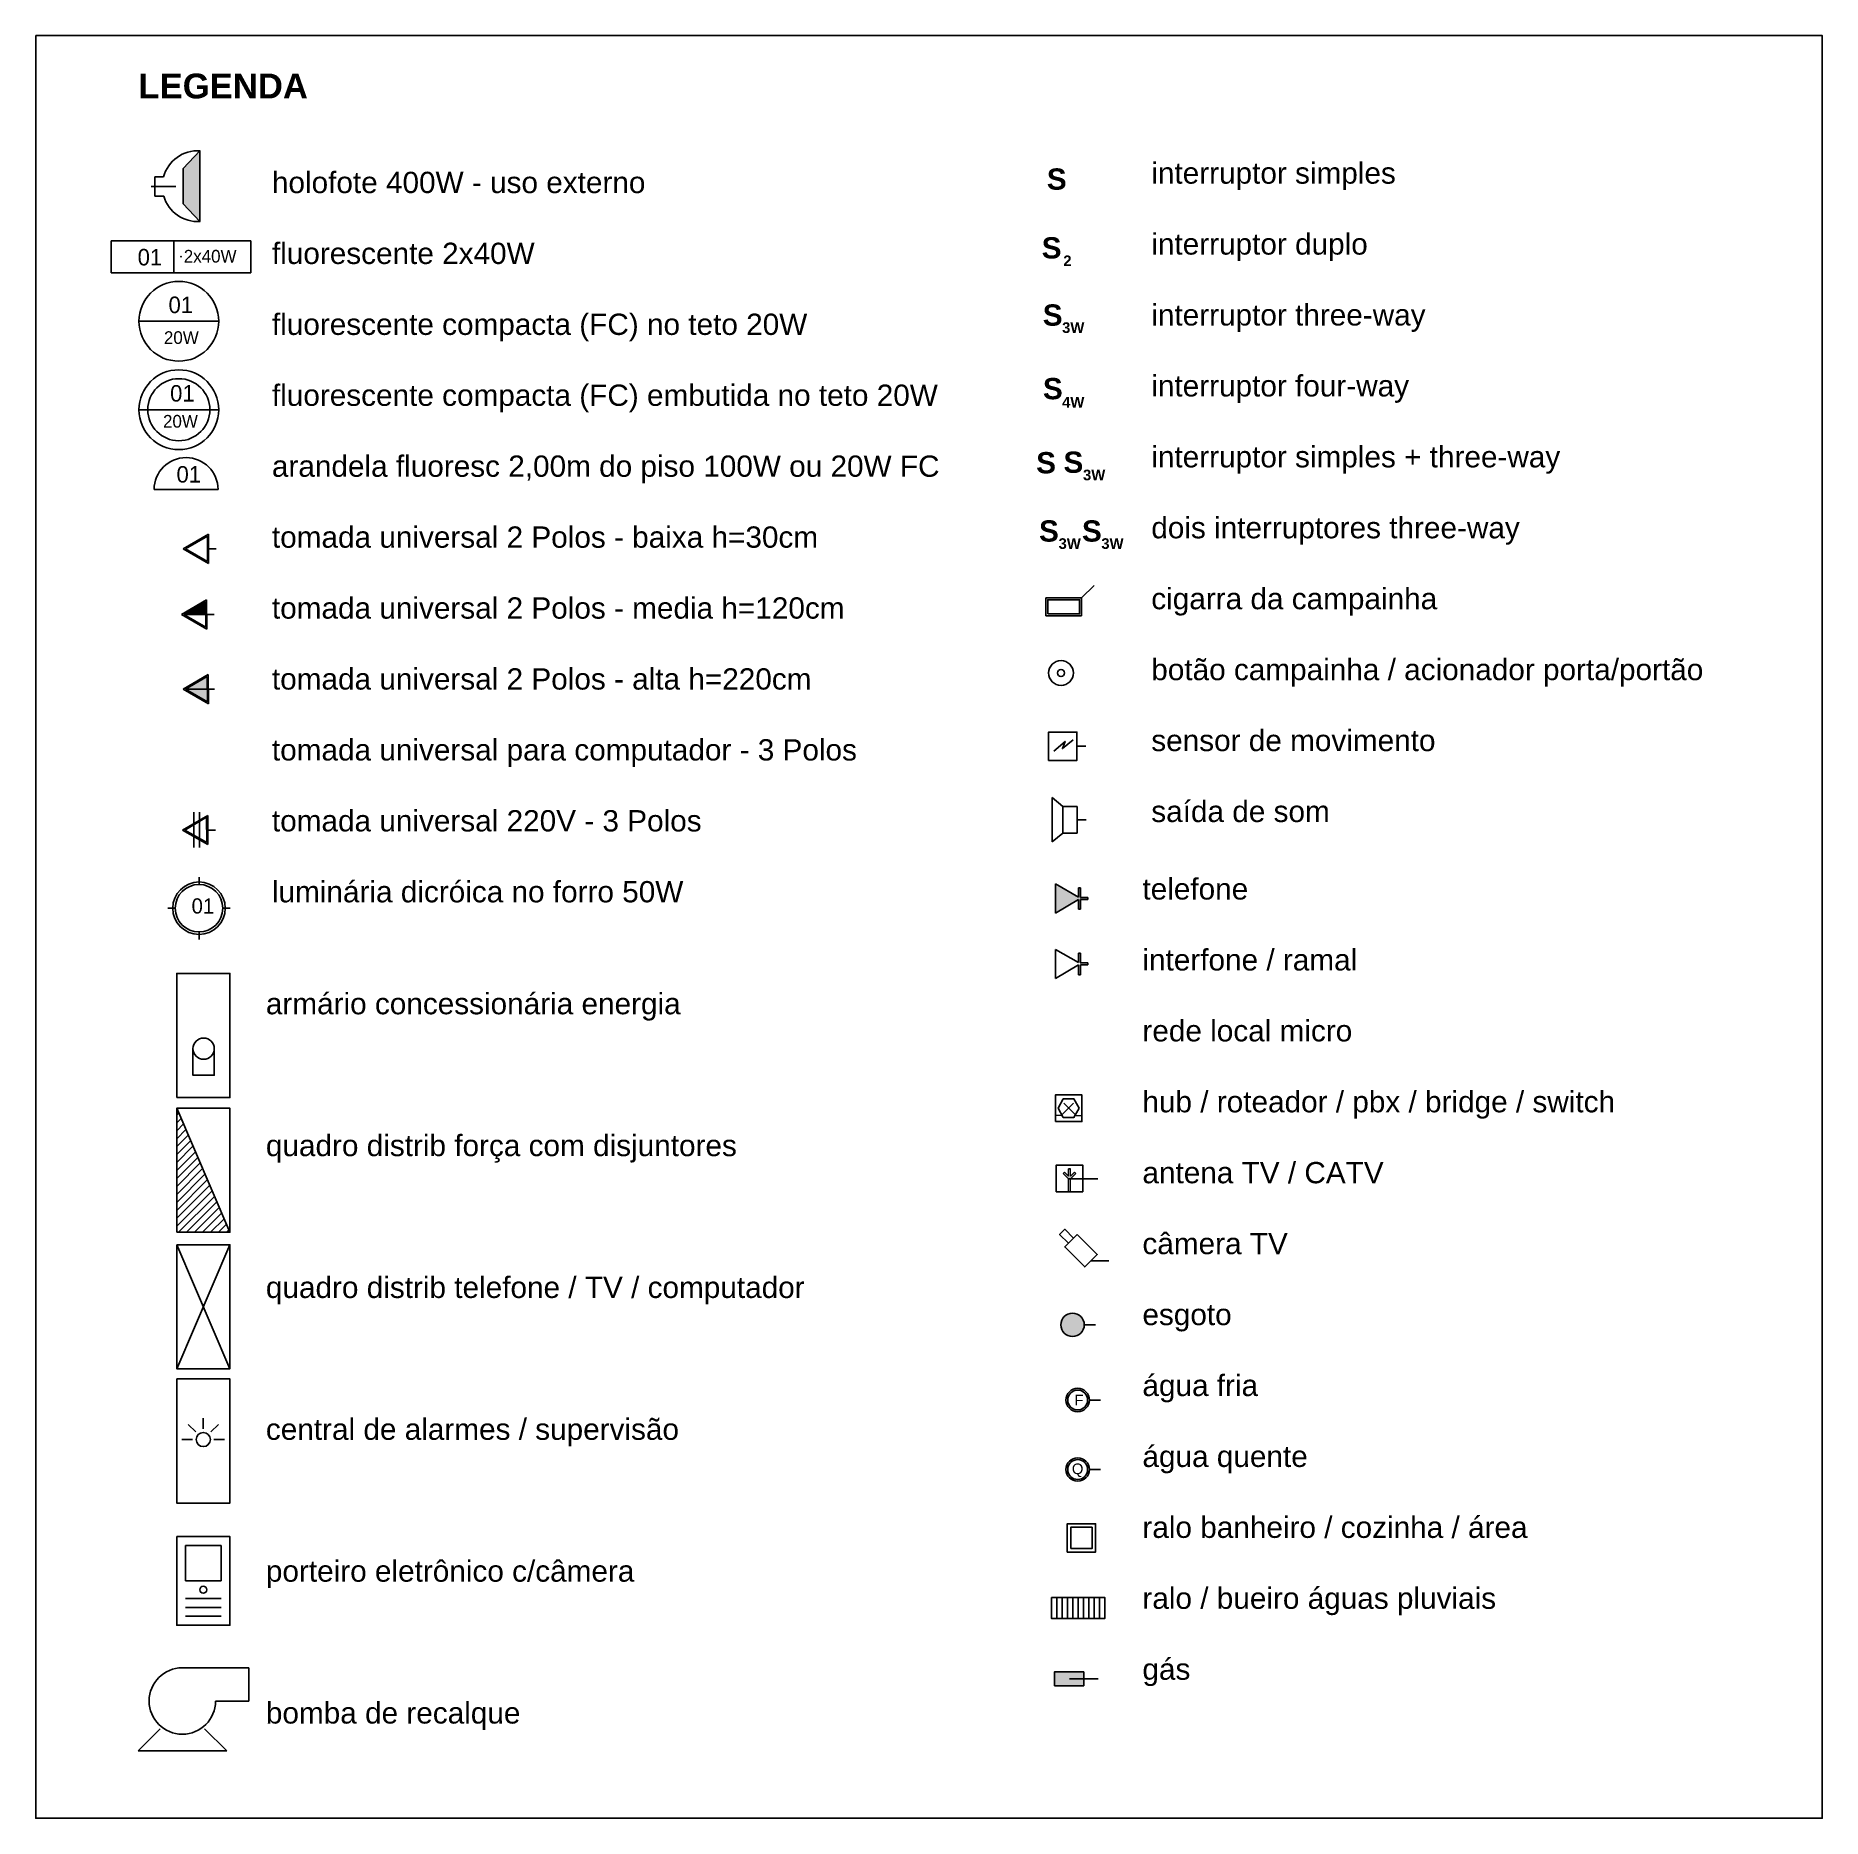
# Model space of a CAD drawing. Header units: centimetres. Extents: x 471 to 1478, y 358 to 1364.
import ezdxf

# ---------------------------------------------------------------- set-up
doc = ezdxf.new("R2010")
doc.units = ezdxf.units.CM
doc.header["$LTSCALE"] = 0.02
doc.layers.add('pontos', color=7, linetype='Continuous')
doc.styles.add('frossard', font='ARIAL.TTF')

# ---------------------------------------------------------------- blocks, each defined once
blk = doc.blocks.new('cigarra_campainha')
at = {"layer": 'pontos', "color": 1}
blk.add_line((20, 10), (27.1, 17.1), dxfattribs=at)
for points in [[(0, 0), (20, 0), (20, 10), (0, 10)], [(1, 1), (19, 1), (19, 9), (1, 9)]]:
    blk.add_lwpolyline(points, close=True, dxfattribs=at)
blk = doc.blocks.new('ralo')
at = {"layer": 'pontos', "color": 1}
for points in [[(-8, 0), (8, 0), (8, 16), (-8, 16)], [(-6, 2), (6, 2), (6, 14), (-6, 14)]]:
    blk.add_lwpolyline(points, close=True, dxfattribs=at)
blk = doc.blocks.new('ponto_agua_quente')
at = {"layer": 'pontos', "color": 1}
blk.add_lwpolyline([(-6.2, 0), (0, 0)], dxfattribs=at)
for radius in [6.6, 5.6]:
    blk.add_circle((-12.8, 0), radius, dxfattribs=at)
at = {"layer": 'pontos', "ltscale": 2, "insert": (-16.1, 3.4), "char_height": 6, "width": 10.762, "attachment_point": 1, "style": 'frossard'}
blk.add_mtext('Q', dxfattribs=at)
blk = doc.blocks.new('ponto_agua_fria')
at = {"layer": 'pontos', "color": 1}
blk.add_lwpolyline([(-6.2, 0), (0, 0)], dxfattribs=at)
for radius in [6.6, 5.6]:
    blk.add_circle((-12.8, 0), radius, dxfattribs=at)
at = {"layer": 'pontos', "ltscale": 2, "insert": (-14.6, 3), "char_height": 6, "width": 10.762, "attachment_point": 1, "style": 'frossard'}
blk.add_mtext('F', dxfattribs=at)
blk = doc.blocks.new('ponto_gas')
at = {"layer": 'pontos'}
blk.add_hatch(color=1, dxfattribs=at).paths.add_polyline_path([(-8.1, -3.9), (-8.1, 3.9), (-24.6, 3.9), (-24.6, -3.9)])
at = {"layer": 'pontos', "color": 1}
blk.add_line((-16.1, 0), (0, 0), dxfattribs=at)
blk.add_lwpolyline([(-24.6, -3.9), (-8.1, -3.9), (-8.1, 3.9), (-24.6, 3.9)], close=True, dxfattribs=at)
blk = doc.blocks.new('tomada_interfone')
at = {"layer": 'pontos', "color": 1}
for p, q in [((-5.3, 0.7), (-18.4, 8.2)), ((-18.4, 8.2), (-18.3, -8.2)), ((-5.3, 6.1), (-5.3, 0.7)), ((-4.2, 6.1), (-5.3, 6.1)), ((-4.2, 0.6), (-4.2, 6.1)), ((0, 0.6), (-4.2, 0.6)), ((-4.1, 0.1), (-4.2, 0.1)), ((0, -0.6), (0, 0.6)), ((-18.3, -8.2), (-5.3, -0.6)), ((-5.3, -0.6), (-5.3, -6.1)), ((-5.3, -6.1), (-4.2, -6.1)), ((-4.2, -0.6), (0, -0.6)), ((-4.2, -6.1), (-4.2, -0.6))]:
    blk.add_line(p, q, dxfattribs=at)
blk = doc.blocks.new('interruptor_four_way')
at = {"layer": 'pontos', "color": 1, "insert": (-4.6, 12.7), "char_height": 12, "attachment_point": 1, "style": 'frossard'}
blk.add_mtext('{\\fArial|b1|i0|c0|p34;S}', dxfattribs=at)
at = {"layer": 'pontos', "insert": (6.2, 2), "char_height": 6, "attachment_point": 1, "style": 'frossard'}
blk.add_mtext('{\\fArial|b1|i0|c0|p34;4W}', dxfattribs=at)
blk = doc.blocks.new('interruptor_three_way')
at = {"layer": 'pontos', "color": 1, "insert": (-5, 13.1), "char_height": 12, "width": 9.496, "attachment_point": 1, "style": 'frossard'}
blk.add_mtext('{\\fArial|b1|i0|c0|p34;S}', dxfattribs=at)
at = {"layer": 'pontos', "insert": (5.9, 3), "char_height": 6, "attachment_point": 1, "style": 'frossard'}
blk.add_mtext('{\\fArial|b1|i0|c0|p34;3W}', dxfattribs=at)
blk = doc.blocks.new('interruptor_duplo')
at = {"layer": 'pontos', "color": 1, "insert": (-5, 12.9), "char_height": 12, "attachment_point": 1, "style": 'frossard'}
blk.add_mtext('{\\fArial|b1|i0|c0|p34;S}', dxfattribs=at)
at = {"layer": 'pontos', "insert": (7.2, 2.6), "char_height": 6, "attachment_point": 1, "style": 'frossard'}
blk.add_mtext('{\\fArial|b1|i0|c0|p34;2}', dxfattribs=at)
blk = doc.blocks.new('interruptor')
at = {"layer": 'pontos', "color": 1, "insert": (-4.4, 12.9), "char_height": 12, "width": 9.496, "attachment_point": 1, "style": 'frossard'}
blk.add_mtext('{\\fArial|b1|i0|c0|p34;S}', dxfattribs=at)
blk = doc.blocks.new('luminaria_dicroica_teto')
at = {"color": 1, "linetype": 'Continuous'}
for p, q in [((0, 13.4), (0, 17.6)), ((-17.6, 0), (-13.4, 0)), ((13.4, 0), (17.6, 0)), ((0, -17.6), (0, -13.4))]:
    blk.add_line(p, q, dxfattribs=at)
for radius in [14.8, 13.4]:
    blk.add_circle((0, 0), radius, dxfattribs=at)
at = {"linetype": 'Continuous'}
blk.add_text('01', height=8.58, dxfattribs=at).set_placement((-4.2, -3))
blk = doc.blocks.new('fluorescente')
at = {"layer": 'pontos', "color": 1, "linetype": 'Continuous'}
for p, q in [((0, 9), (0, -9)), ((78.9, 9), (0, 9)), ((35.4, -9), (35.4, 9)), ((78.9, -9), (78.9, 9)), ((0, -9), (78.9, -9))]:
    blk.add_line(p, q, dxfattribs=at)
blk.add_point((39.4, 0), dxfattribs=at)
at = {"layer": 'pontos', "linetype": 'Continuous'}
for s, height, p in [('01', 9.3, (15, -4.9)), ('2x40W', 7.15, (41, -3.3))]:
    blk.add_text(s, height=height, dxfattribs=at).set_placement(p)
blk = doc.blocks.new('fluorescente_compacta')
at = {"layer": 'pontos', "color": 1, "linetype": 'Continuous'}
blk.add_line((-22.5, 0), (22.5, 0), dxfattribs=at)
blk.add_circle((0, 0), 22.5, dxfattribs=at)
at = {"layer": 'pontos', "linetype": 'Continuous'}
for s, height, p in [('01', 9.3, (-5.8, 4.6)), ('20W', 7.15, (-8.4, -12.8))]:
    blk.add_text(s, height=height, dxfattribs=at).set_placement(p)
blk = doc.blocks.new('fluoresc_compacta_embutida')
at = {"layer": 'pontos', "color": 1, "linetype": 'Continuous'}
blk.add_line((-22.5, 0), (22.5, 0), dxfattribs=at)
for radius in [22.5, 17.5]:
    blk.add_circle((0, 0), radius, dxfattribs=at)
at = {"layer": 'pontos', "linetype": 'Continuous'}
for s, height, p in [('01', 9.3, (-4.9, 4.6)), ('20W', 7.15, (-8.9, -10.1))]:
    blk.add_text(s, height=height, dxfattribs=at).set_placement(p)
blk = doc.blocks.new('arandela')
at = {"layer": 'pontos', "color": 1, "linetype": 'Continuous'}
blk.add_line((-18, 0), (18, 0), dxfattribs=at)
blk.add_arc((0, 0), 18, 0, 180, dxfattribs=at)
at = {"layer": 'pontos', "linetype": 'Continuous'}
blk.add_text('01', height=9.3, dxfattribs=at).set_placement((-5.4, 3.9))
blk = doc.blocks.new('tomada_baixa')
at = {"layer": 'pontos', "color": 1, "linetype": 'Continuous'}
for p, q in [((-4.3, 8.3), (-18.5, 0)), ((-4.9, 7.2), (-17.2, 0)), ((-17.2, 0), (-4.8, -7.1)), ((-4.8, -7.1), (-4.9, 7.2)), ((-4.9, 0), (0, 0)), ((-4.2, -8.2), (-4.3, 8.3)), ((-18.5, 0), (-4.2, -8.2))]:
    blk.add_line(p, q, dxfattribs=at)
blk = doc.blocks.new('tomada_media')
at = {"layer": 'pontos', "ltscale": 2}
blk.add_hatch(color=1, dxfattribs=at).paths.add_polyline_path([(-4.9, 0), (-4.9, 7.1), (-5, 7.1), (-17.2, 0)])
at = {"layer": 'pontos', "color": 1, "linetype": 'Continuous'}
for p, q in [((-4.3, 8.3), (-18.5, 0)), ((-4.9, 7.2), (-17.2, 0)), ((-17.2, 0), (0, 0)), ((-17.2, 0), (-4.8, -7.1)), ((-5, 7.1), (-4.9, 7.1)), ((-4.8, -7.1), (-4.9, 7.2)), ((-4.2, -8.2), (-4.3, 8.3)), ((-18.5, 0), (-4.2, -8.2))]:
    blk.add_line(p, q, dxfattribs=at)
blk = doc.blocks.new('tomada_alta')
at = {"layer": 'pontos', "ltscale": 2}
h = blk.add_hatch(color=1, dxfattribs=at)
h.paths.add_polyline_path([(-4.2, 0), (-4.2, 7.2), (-16.5, 0)])
h.paths.add_polyline_path([(-16.5, 0), (-4.1, -7.1), (-4.2, 0)])
at = {"layer": 'pontos', "color": 1, "linetype": 'Continuous'}
for p, q in [((-3.6, 8.3), (-17.8, 0)), ((-4.2, 7.2), (-16.5, 0)), ((-16.5, 0), (0, 0)), ((-4.1, -7.1), (-4.2, 7.2)), ((-3.5, -8.2), (-3.6, 8.3)), ((-17.8, 0), (-3.5, -8.2))]:
    blk.add_line(p, q, dxfattribs=at)
at = {"layer": 'pontos', "color": 1, "ltscale": 2}
blk.add_line((-16.5, 0), (-4.1, -7.1), dxfattribs=at)
blk = doc.blocks.new('botao_campainha')
at = {"layer": 'pontos', "color": 1, "ltscale": 2}
blk.add_circle((0, 0), 7, dxfattribs=at)
at = {"layer": 'pontos', "ltscale": 2}
blk.add_circle((0, 0), 2, dxfattribs=at)
blk = doc.blocks.new('tomada_catv_antena')
at = {"layer": 'pontos', "ltscale": 2}
blk.add_hatch(color=256, dxfattribs=at).paths.add_polyline_path([(-16.5, -7.3), (-15.5, -7.3), (-15.5, 0), (-12.5, 3), (-13.2, 3.7), (-15.5, 1.4), (-15.5, 5.7), (-16.5, 5.7), (-16.5, 1.4), (-18.9, 3.7), (-19.6, 3), (-16.5, 0)])
for p, q in [((-18.9, 3.7), (-19.6, 3)), ((-16.5, 5.7), (-15.5, 5.7)), ((-13.2, 3.7), (-12.5, 3))]:
    blk.add_line(p, q, dxfattribs=at)
at = {"layer": 'pontos', "lineweight": 13, "ltscale": 2}
for p, q in [((-16.5, 0), (-19.6, 3)), ((-16.5, 1.4), (-18.9, 3.7)), ((-16.5, 1.4), (-18.9, 3.7)), ((-16.5, 1.4), (-16.5, 5.7)), ((-15.5, 1.4), (-15.5, 5.7)), ((-15.5, 1.4), (-13.2, 3.7)), ((-15.5, 0), (-12.5, 3)), ((-16.5, -7.3), (-16.5, 0)), ((-15.5, -7.3), (-15.5, 0))]:
    blk.add_line(p, q, dxfattribs=at)
at = {"layer": 'pontos', "color": 1, "linetype": 'Continuous'}
blk.add_line((-16.5, 0), (0, 0), dxfattribs=at)
at = {"layer": 'pontos', "color": 1, "ltscale": 2}
blk.add_lwpolyline([(-23.5, -7.3), (-8.5, -7.3), (-8.5, 7.7), (-23.5, 7.7)], close=True, dxfattribs=at)
blk = doc.blocks.new('holofote')
at = {"layer": 'pontos', "ltscale": 2}
blk.add_hatch(color=256, dxfattribs=at).paths.add_polyline_path([(27.4, 20.2), (17.9, 10.2), (17.9, -9.7), (27.4, -19.7)])
at = {"layer": 'pontos', "color": 1, "linetype": 'Continuous'}
for p, q in [((27.4, 20.2), (17.9, 10.2)), ((27.4, -19.7), (27.4, 20.2)), ((17.9, -9.7), (17.9, 10.2)), ((0, 0), (13.9, 0)), ((1.9, 5.4), (1.9, -5.4)), ((6.9, 5.4), (1.9, 5.4)), ((1.9, -5.4), (7, -5.4)), ((17.9, -9.7), (27.4, -19.7))]:
    blk.add_line(p, q, dxfattribs=at)
for start, end in [(86.3822, 164.9485), (196.4728, 273.6178)]:
    blk.add_arc((26.2, 0.2), 20, start, end, dxfattribs=at)
blk = doc.blocks.new('tomada_tripolar')
at = {"layer": 'pontos', "color": 1, "linetype": 'Continuous'}
for p, q in [((-4.3, 8.3), (-18.5, 0)), ((-4.9, 7.2), (-17.2, 0)), ((-17.2, 0), (-4.8, -7.1)), ((-4.8, -7.1), (-4.9, 7.2)), ((-4.9, 0), (0, 0)), ((-4.2, -8.2), (-4.3, 8.3)), ((-18.5, 0), (-4.2, -8.2))]:
    blk.add_line(p, q, dxfattribs=at)
at = {"layer": 'pontos', "linetype": 'Continuous'}
for p, q in [((-12.2, -9.8), (-12.2, 10.1)), ((-9, -9.8), (-9, 10.1))]:
    blk.add_line(p, q, dxfattribs=at)
blk = doc.blocks.new('comutador')
at = {"layer": 'pontos', "lineweight": 15, "ltscale": 2}
for p, q in [((-4.2, 3.3), (2.8, 10.3)), ((4.2, 3.3), (-2.8, 10.3)), ((-4.2, 3.3), (-7.5, 3.3)), ((4.2, 3.3), (7.5, 3.3))]:
    blk.add_line(p, q, dxfattribs=at)
at = {"layer": 'pontos', "color": 1, "ltscale": 2}
for points in [[(-7.5, 0), (7.5, 0), (7.5, 15), (-7.5, 15)], [(6, 7.5), (3, 12.7), (-3, 12.7), (-6, 7.5), (-3, 2.3), (3, 2.3)]]:
    blk.add_lwpolyline(points, close=True, dxfattribs=at)
blk = doc.blocks.new('armario_concessionaria_eletrica')
at = {"layer": 'pontos', "color": 1, "ltscale": 2}
blk.add_lwpolyline([(-15, 0), (15, 0), (15, 70), (-15, 70)], close=True, dxfattribs=at)
at = {"layer": 'pontos', "ltscale": 2}
blk.add_lwpolyline([(6.2, 27.6), (6.2, 12.6), (-5.8, 12.6), (-5.8, 27.6)], dxfattribs=at)
blk.add_circle((0.2, 27.6), 6, dxfattribs=at)
blk = doc.blocks.new('quadro_forca')
at = {"layer": 'pontos', "ltscale": 2}
h = blk.add_hatch(dxfattribs=at)
h.set_pattern_fill('LINE', color=256, angle=45, style=0)
h.set_pattern_definition([(45, (-11143.11, -5994.701), (-2.245064, 2.245064), [])])
h.paths.add_polyline_path([(-15, 70), (-15, 0), (15, 0)])
at = {"layer": 'pontos', "color": 1, "ltscale": 2}
blk.add_line((-15, 70), (15, 0), dxfattribs=at)
blk.add_lwpolyline([(-15, 0), (15, 0), (15, 70), (-15, 70)], close=True, dxfattribs=at)
blk = doc.blocks.new('bomba_dagua')
at = {"layer": 'pontos', "color": 1}
for p, q in [((0, 46.875), (37.5, 46.875)), ((37.5, 46.875), (37.5, 28.125)), ((37.5, 28.125), (18.75, 28.125)), ((-25, 0), (-12.5, 12.5)), ((25, 0), (12.5, 12.5)), ((-25, 0), (25, 0))]:
    blk.add_line(p, q, dxfattribs=at)
for start, end in [(90, 180), (180, 0), (180, 0)]:
    blk.add_arc((0, 28.125), 18.75, start, end, dxfattribs=at)
blk = doc.blocks.new('quadro_telefone_tv_lan')
at = {"layer": 'pontos', "ltscale": 2}
for p, q in [((15, 70), (-15, 0)), ((-15, 70), (15, 0))]:
    blk.add_line(p, q, dxfattribs=at)
at = {"layer": 'pontos', "color": 1, "ltscale": 2}
blk.add_lwpolyline([(-15, 70), (15, 70), (15, 0), (-15, 0)], close=True, dxfattribs=at)
blk = doc.blocks.new('central_alarmes')
at = {"layer": 'pontos', "ltscale": 2}
for p, q in [((-4.2, 40.1), (-8.5, 44.3)), ((0, 41.8), (0, 47.8)), ((4.2, 40.1), (8.5, 44.3)), ((-6, 35.8), (-12, 35.8)), ((6, 35.8), (12, 35.8))]:
    blk.add_line(p, q, dxfattribs=at)
at = {"layer": 'pontos', "color": 1, "ltscale": 2}
blk.add_lwpolyline([(-15, 70), (15, 70), (15, 0), (-15, 0)], close=True, dxfattribs=at)
at = {"layer": 'pontos', "ltscale": 2}
blk.add_circle((0, 35.8), 4, dxfattribs=at)
blk = doc.blocks.new('camera_tv')
at = {"layer": 'pontos', "color": 1, "ltscale": 2}
blk.add_line((-10, 0), (0, 0), dxfattribs=at)
for points in [[(-19.9, 12.7), (-24.8, 17.7), (-27.7, 14.8), (-22.7, 9.9)], [(-17.8, 14.8), (-6.5, 3.5), (-13.5, -3.5), (-24.8, 7.8)]]:
    blk.add_lwpolyline(points, close=True, dxfattribs=at)
blk = doc.blocks.new('sensor')
at = {"layer": 'pontos', "color": 1, "ltscale": 2}
blk.add_line((-5, 0), (0, 0), dxfattribs=at)
blk.add_lwpolyline([(-21, -8), (-5, -8), (-5, 8), (-21, 8)], close=True, dxfattribs=at)
at = {"layer": 'pontos', "ltscale": 2}
blk.add_lwpolyline([(-18, -2.8), (-11.7, 2.7), (-13.2, -1.3), (-7.2, 3.5)], dxfattribs=at)
blk = doc.blocks.new('tomada_som')
at = {"layer": 'pontos', "color": 1, "ltscale": 2}
for p, q in [((-19, -12.5), (-19, 12.5)), ((-19, 12.5), (-13, 7.5)), ((-13, 7.5), (-5, 7.5)), ((-13, -7.5), (-13, 7.5)), ((-5, 7.5), (-5, -7.5)), ((-5, 0), (0, 0)), ((-13, -7.5), (-19, -12.5)), ((-5, -7.5), (-13, -7.5))]:
    blk.add_line(p, q, dxfattribs=at)
blk = doc.blocks.new('tomada_telefone')
at = {"layer": 'pontos', "ltscale": 2}
blk.add_hatch(color=1, dxfattribs=at).paths.add_polyline_path([(-18.3, -8.2), (-5.3, -0.6), (-5.3, -6.1), (-4.2, -6.1), (-4.2, -0.6), (0, -0.6), (0, 0.6), (-4.2, 0.6), (-4.2, 6.1), (-5.3, 6.1), (-5.3, 0.7), (-18.4, 8.2)])
at = {"layer": 'pontos', "color": 1}
for p, q in [((-5.3, 0.7), (-18.4, 8.2)), ((-18.4, 8.2), (-18.3, -8.2)), ((-5.3, 6.1), (-5.3, 0.7)), ((-4.2, 6.1), (-5.3, 6.1)), ((-4.2, 0.6), (-4.2, 6.1)), ((0, 0.6), (-4.2, 0.6)), ((-4.1, 0.1), (-4.2, 0.1)), ((0, -0.6), (0, 0.6)), ((-18.3, -8.2), (-5.3, -0.6)), ((-5.3, -0.6), (-5.3, -6.1)), ((-5.3, -6.1), (-4.2, -6.1)), ((-4.2, -0.6), (0, -0.6)), ((-4.2, -6.1), (-4.2, -0.6))]:
    blk.add_line(p, q, dxfattribs=at)
blk = doc.blocks.new('ponto_esgoto')
at = {"layer": 'pontos', "ltscale": 2}
blk.add_hatch(color=1, dxfattribs=at).paths.add_polyline_path([(-6.3, 0, 1), (-19.5, 0, 1)])
at = {"layer": 'pontos', "color": 1}
blk.add_lwpolyline([(-6.3, 0), (0, 0)], dxfattribs=at)
at = {"layer": 'pontos', "color": 1, "ltscale": 2}
blk.add_circle((-12.9, 0), 6.6, dxfattribs=at)
blk = doc.blocks.new('ralo_pluvial')
at = {"layer": 'pontos', "color": 1, "ltscale": 2}
for p, q in [((3, 12), (3, 0)), ((6, 12), (6, 0)), ((9, 12), (9, 0)), ((12, 12), (12, 0)), ((15, 12), (15, 0)), ((18, 12), (18, 0)), ((21, 12), (21, 0)), ((24, 12), (24, 0)), ((27, 12), (27, 0))]:
    blk.add_line(p, q, dxfattribs=at)
blk.add_lwpolyline([(0, 12), (30, 12), (30, 0), (0, 0)], close=True, dxfattribs=at)
blk = doc.blocks.new('legenda_pontos')
at = {"layer": 'pontos', "ltscale": 2}
for p, q in [((84.5, 153.9), (104.5, 153.9)), ((84.5, 133.9), (84.5, 153.9)), ((104.5, 153.9), (104.5, 133.9)), ((104.5, 133.9), (84.5, 133.9)), ((104.5, 123.9), (84.5, 123.9)), ((104.5, 118.9), (84.5, 118.9)), ((104.5, 113.9), (84.5, 113.9))]:
    blk.add_line(p, q, dxfattribs=at)
at = {"layer": 'pontos'}
blk.add_lwpolyline([(0, 1005.5), (1007.3, 1005.5), (1007.3, 0), (0, 0)], close=True, dxfattribs=at)
at = {"layer": 'pontos', "ltscale": 2}
blk.add_lwpolyline([(79.5, 158.9), (109.5, 158.9), (109.5, 108.9), (79.5, 108.9)], close=True, dxfattribs=at)
blk.add_circle((94.5, 128.9), 2, dxfattribs=at)
blk.add_blockref('ralo_pluvial', (572.8, 112.6))
at = {"layer": 'pontos'}
for name, p in [('holofote', (65.2, 920.4)), ('interruptor', (574.5, 917.7)), ('fluorescente', (42.5, 880.8)), ('interruptor_duplo', (572.2, 878.9)), ('fluorescente_compacta', (80.7, 844.4)), ('interruptor_three_way', (572.8, 840.8)), ('fluoresc_compacta_embutida', (80.7, 794.5)), ('interruptor_four_way', (572.5, 799.7)), ('arandela', (84.8, 749.5)), ('tomada_baixa', (101.7, 716)), ('cigarra_campainha', (569.6, 678.3)), ('tomada_media', (100.7, 678.9)), ('tomada_alta', (100.9, 636.8)), ('botao_campainha', (578.1, 646)), ('sensor', (592.1, 604.7)), ('tomada_som', (592.2, 563.2)), ('tomada_tripolar', (101.3, 557.4)), ('luminaria_dicroica_teto', (92.1, 513.3)), ('tomada_telefone', (593.3, 518.8)), ('tomada_interfone', (593.3, 481.9)), ('armario_concessionaria_eletrica', (94.5, 406.5)), ('comutador', (582.4, 393)), ('quadro_forca', (94.5, 330.5)), ('tomada_catv_antena', (598.9, 360.7)), ('quadro_telefone_tv_lan', (94.5, 253.5)), ('camera_tv', (605, 314.5)), ('ponto_esgoto', (597.5, 278.3)), ('central_alarmes', (94.5, 177.8)), ('ponto_agua_fria', (600.3, 235.9)), ('ponto_agua_quente', (600.3, 196.7)), ('ralo', (589.6, 150.1)), ('bomba_dagua', (82.7, 38)), ('ponto_gas', (599, 78.6))]:
    blk.add_blockref(name, p, dxfattribs=at)
at = {"layer": 'pontos', "attachment_point": 1, "style": 'frossard'}
for s, insert, char_height, width in [('{\\fArial|b1|i0|c0|p34;LEGENDA}', (57.9, 984.1), 14, 481.133), ('holofote 400W - uso externo \\P\\Pfluorescente 2x40W \\P\\Pfluorescente compacta (FC) no teto 20W\\P\\Pfluorescente compacta (FC) embutida no teto 20W \\P\\Parandela fluoresc 2,00m do piso 100W ou 20W FC\\P\\Ptomada universal 2 Polos - baixa h=30cm \\P\\Ptomada universal 2 Polos - media h=120cm \\P\\Ptomada universal 2 Polos - alta h=220cm \\P\\Ptomada universal para computador - 3 Polos \\P\\Ptomada universal 220V - 3 Polos\\P\\Pluminária dicróica no forro 50W', (133.2, 928.7), 12, 498.829), ('interruptor simples \\P\\Pinterruptor duplo \\P\\Pinterruptor three-way\\P\\Pinterruptor four-way\\P\\Pinterruptor simples + three-way \\P\\Pdois interruptores three-way\\P\\Pcigarra da campainha\\P\\Pbotão campainha / acionador porta/portão\\P\\Psensor de movimento\\P\\Psaída de som', (629, 934), 12, 381.262), ('telefone\\P\\Pinterfone / ramal\\P\\Prede local micro\\P\\Phub / roteador / pbx / bridge / switch\\P\\Pantena TV / CATV\\P\\Pcâmera TV\\P\\Pesgoto\\P\\Págua fria\\P\\Págua quente\\P\\Pralo banheiro / cozinha / área\\P\\Pralo / bueiro águas pluviais\\P\\Pgás', (624, 530.2), 12, 269.144), ('\\P\\P\\Parmário concessionária energia\\P\\P\\P\\Pquadro distrib força com disjuntores\\P\\P\\P\\Pquadro distrib telefone / TV / computador\\P\\P\\P\\Pcentral de alarmes / supervisão\\P\\P\\P\\Pporteiro eletrônico c/câmera \\P\\P\\P\\Pbomba de recalque', (129.8, 525.5), 12, 361.898)]:
    blk.add_mtext(s, dxfattribs=dict(at, insert=insert, char_height=char_height, width=width))
at = {"layer": 'pontos', "color": 1, "insert": (564.1, 770.6), "char_height": 12, "attachment_point": 1, "style": 'frossard'}
blk.add_mtext('{\\fArial|b1|i0|c0|p34;S }', dxfattribs=at)
at = {"layer": 'pontos', "color": 1, "char_height": 12, "width": 9.496, "attachment_point": 1, "style": 'frossard'}
for insert in [(579.5, 770.9), (565.7, 732.1), (589.9, 732.1)]:
    blk.add_mtext('{\\fArial|b1|i0|c0|p34;S}', dxfattribs=dict(at, insert=insert))
at = {"layer": 'pontos', "char_height": 6, "attachment_point": 1, "style": 'frossard'}
for insert in [(590.5, 760.7), (576.7, 722), (600.8, 722)]:
    blk.add_mtext('{\\fArial|b1|i0|c0|p34;3W}', dxfattribs=dict(at, insert=insert))

msp = doc.modelspace()

# ---------------------------------------------------------------- block references
msp.add_blockref('legenda_pontos', (471, 358.5))

doc.saveas('drawing.dxf')
